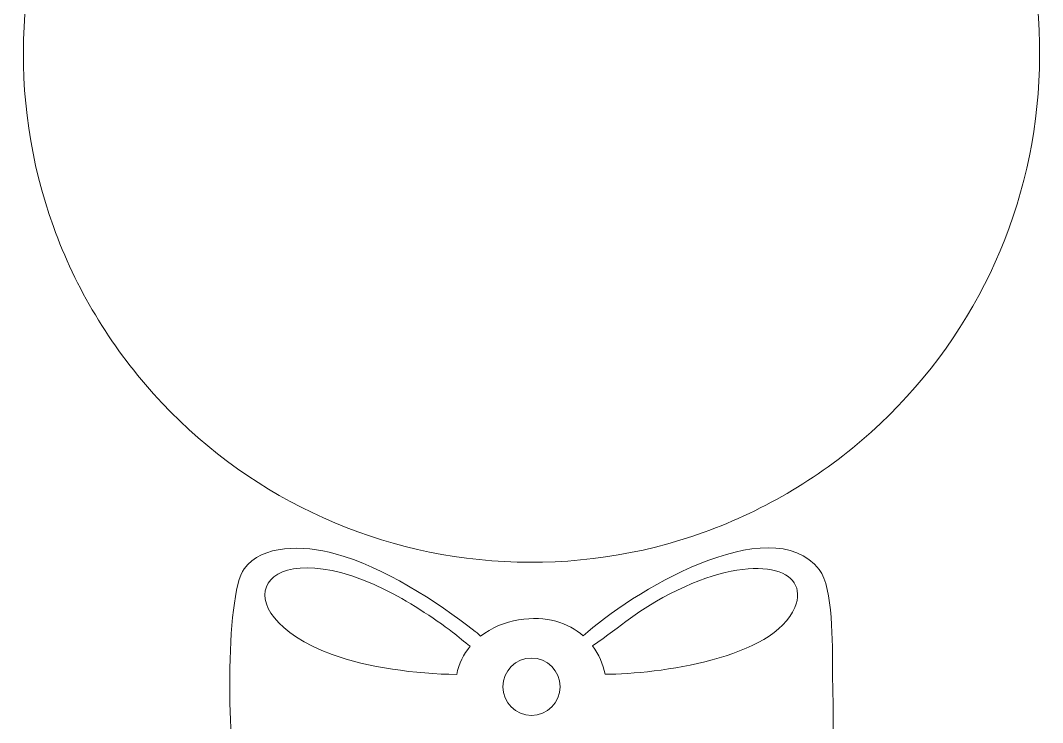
# Model space of a CAD drawing. Header units: centimetres. Extents: x -65.7 to 25, y -15 to 22.6.
# Drawn here: x -2.61 to 8.18, y -0.13 to 7.28 of the extents above; entities that cross this region are included whole.
import ezdxf

# ---------------------------------------------------------------- set-up
doc = ezdxf.new("R2010")
doc.units = ezdxf.units.CM
doc.header["$MEASUREMENT"] = 0
doc.layers.add('Capa 1', color=7, linetype='Continuous')

msp = doc.modelspace()

# ---------------------------------------------------------------- linework, layer by layer
at = {"layer": 'Capa 1', "lineweight": 9}
for points, knots in [([(2.4995, 1.56856), (1.07354, 1.64483), (-0.25136, 2.27863), (-1.20555, 3.34071), (-1.20555, 3.34071), (-1.66767, 3.85509), (-2.02771, 4.45486), (-2.26268, 5.10527), (-2.26268, 5.10527), (-2.50626, 5.77943), (-2.61049, 6.49778), (-2.57222, 7.21343), (-2.57222, 7.21343), (-2.49594, 8.6394), (-1.86213, 9.96432), (-0.80001, 10.91851), (-0.80001, 10.91851), (-0.39507, 11.28231), (0.06281, 11.58283), (0.55665, 11.80888), (0.55665, 11.80888), (0.18731, 11.74027), (-0.17669, 11.81646), (-0.30883, 12.08672), (-0.30883, 12.08672), (-0.4269, 12.32823), (-0.45566, 14.0573), (-0.24759, 14.33904), (-0.24759, 14.33904), (-0.05713, 14.59698), (0.37221, 14.58954), (0.7132, 14.49718), (0.7132, 14.49718), (1.22243, 14.35923), (1.77863, 14.0012), (2.19156, 13.67654), (2.19156, 13.67654), (2.22058, 13.65375), (2.23585, 13.64038), (2.24791, 13.62619), (2.24791, 13.62619), (2.36281, 13.71707), (2.50445, 13.77699), (2.64977, 13.80009), (2.64977, 13.80009), (2.94382, 13.84682), (3.17439, 13.76901), (3.33232, 13.62935), (3.33232, 13.62935), (3.81774, 14.07726), (5.30534, 14.98761), (5.82437, 14.32975), (5.82437, 14.32975), (5.97588, 14.1377), (5.96168, 13.53826), (5.96507, 13.25388), (5.96507, 13.25388), (5.97513, 12.40953), (6.08651, 11.62451), (5.01244, 11.81049), (5.01244, 11.81049), (5.67669, 11.50776), (6.27809, 11.06911), (6.77776, 10.51292), (6.77776, 10.51292), (7.23986, 9.99856), (7.59988, 9.39879), (7.83486, 8.7484), (7.83486, 8.7484), (8.07842, 8.07424), (8.18265, 7.3559), (8.14438, 6.64027), (8.14438, 6.64027), (8.0681, 5.21431), (7.4343, 3.88941), (6.3722, 2.93522), (6.3722, 2.93522), (5.85784, 2.4731), (5.25805, 2.11306), (4.60766, 1.87809), (4.60766, 1.87809), (3.9335, 1.63451), (3.21515, 1.53028), (2.4995, 1.56856)], [0, 0, 0, 0, 0.04545455, 0.04545455, 0.04545455, 0.04545455, 0.09090909, 0.09090909, 0.09090909, 0.09090909, 0.13636364, 0.13636364, 0.13636364, 0.13636364, 0.18181818, 0.18181818, 0.18181818, 0.18181818, 0.22727273, 0.22727273, 0.22727273, 0.22727273, 0.27272727, 0.27272727, 0.27272727, 0.27272727, 0.31818182, 0.31818182, 0.31818182, 0.31818182, 0.36363636, 0.36363636, 0.36363636, 0.36363636, 0.40909091, 0.40909091, 0.40909091, 0.40909091, 0.45454545, 0.45454545, 0.45454545, 0.45454545, 0.5, 0.5, 0.5, 0.5, 0.54545455, 0.54545455, 0.54545455, 0.54545455, 0.59090909, 0.59090909, 0.59090909, 0.59090909, 0.63636364, 0.63636364, 0.63636364, 0.63636364, 0.68181818, 0.68181818, 0.68181818, 0.68181818, 0.72727273, 0.72727273, 0.72727273, 0.72727273, 0.77272727, 0.77272727, 0.77272727, 0.77272727, 0.81818182, 0.81818182, 0.81818182, 0.81818182, 0.86363636, 0.86363636, 0.86363636, 0.86363636, 0.90909091, 0.90909091, 0.90909091, 0.90909091, 1, 1, 1, 1]), ([(2.4995, -11.27778), (1.07354, -11.20151), (-0.25136, -10.56771), (-1.20555, -9.50563), (-1.20555, -9.50563), (-1.66767, -8.99125), (-2.02771, -8.39148), (-2.26268, -7.74107), (-2.26268, -7.74107), (-2.50626, -7.06691), (-2.61049, -6.34856), (-2.57222, -5.63291), (-2.57222, -5.63291), (-2.49594, -4.20694), (-1.86213, -2.88202), (-0.80001, -1.92783), (-0.80001, -1.92783), (-0.39507, -1.56403), (0.06281, -1.26351), (0.55665, -1.03746), (0.55665, -1.03746), (0.18731, -1.10607), (-0.17669, -1.02988), (-0.30883, -0.75962), (-0.30883, -0.75962), (-0.4269, -0.51811), (-0.45566, 1.21096), (-0.24759, 1.4927), (-0.24759, 1.4927), (-0.05713, 1.75064), (0.37221, 1.7432), (0.7132, 1.65084), (0.7132, 1.65084), (1.22243, 1.51289), (1.77863, 1.15486), (2.19156, 0.8302), (2.19156, 0.8302), (2.22058, 0.80741), (2.23585, 0.79404), (2.24791, 0.77985), (2.24791, 0.77985), (2.36281, 0.87073), (2.50445, 0.93065), (2.64977, 0.95375), (2.64977, 0.95375), (2.94382, 1.00048), (3.17439, 0.92267), (3.33232, 0.78301), (3.33232, 0.78301), (3.81774, 1.23092), (5.30534, 2.14127), (5.82437, 1.48341), (5.82437, 1.48341), (5.97588, 1.29136), (5.96168, 0.69192), (5.96507, 0.40754), (5.96507, 0.40754), (5.97513, -0.43681), (6.08651, -1.22183), (5.01244, -1.03585), (5.01244, -1.03585), (5.67669, -1.33858), (6.27809, -1.77723), (6.77776, -2.33342), (6.77776, -2.33342), (7.23986, -2.84778), (7.59988, -3.44755), (7.83486, -4.09794), (7.83486, -4.09794), (8.07842, -4.7721), (8.18265, -5.49044), (8.14438, -6.20607), (8.14438, -6.20607), (8.0681, -7.63203), (7.4343, -8.95693), (6.3722, -9.91112), (6.3722, -9.91112), (5.85784, -10.37324), (5.25805, -10.73328), (4.60766, -10.96825), (4.60766, -10.96825), (3.9335, -11.21183), (3.21515, -11.31606), (2.4995, -11.27778)], [0, 0, 0, 0, 0.04545455, 0.04545455, 0.04545455, 0.04545455, 0.09090909, 0.09090909, 0.09090909, 0.09090909, 0.13636364, 0.13636364, 0.13636364, 0.13636364, 0.18181818, 0.18181818, 0.18181818, 0.18181818, 0.22727273, 0.22727273, 0.22727273, 0.22727273, 0.27272727, 0.27272727, 0.27272727, 0.27272727, 0.31818182, 0.31818182, 0.31818182, 0.31818182, 0.36363636, 0.36363636, 0.36363636, 0.36363636, 0.40909091, 0.40909091, 0.40909091, 0.40909091, 0.45454545, 0.45454545, 0.45454545, 0.45454545, 0.5, 0.5, 0.5, 0.5, 0.54545455, 0.54545455, 0.54545455, 0.54545455, 0.59090909, 0.59090909, 0.59090909, 0.59090909, 0.63636364, 0.63636364, 0.63636364, 0.63636364, 0.68181818, 0.68181818, 0.68181818, 0.68181818, 0.72727273, 0.72727273, 0.72727273, 0.72727273, 0.77272727, 0.77272727, 0.77272727, 0.77272727, 0.81818182, 0.81818182, 0.81818182, 0.81818182, 0.86363636, 0.86363636, 0.86363636, 0.86363636, 0.90909091, 0.90909091, 0.90909091, 0.90909091, 1, 1, 1, 1]), ([(1.99662, 0.37635), (1.56149, 0.3821), (1.05804, 0.45001), (0.68177, 0.58775), (0.68177, 0.58775), (-0.52362, 1.029), (-0.10295, 1.92675), (1.24125, 1.27172), (1.24125, 1.27172), (1.4596, 1.16531), (1.7599, 0.97096), (1.95246, 0.82257), (1.95246, 0.82257), (2.01107, 0.77738), (2.07897, 0.71646), (2.13874, 0.67408), (2.13874, 0.67408), (2.06855, 0.59029), (2.01792, 0.49021), (1.99662, 0.37635)], [0, 0, 0, 0, 0.16666667, 0.16666667, 0.16666667, 0.16666667, 0.33333333, 0.33333333, 0.33333333, 0.33333333, 0.5, 0.5, 0.5, 0.5, 0.66666667, 0.66666667, 0.66666667, 0.66666667, 1, 1, 1, 1]), ([(3.56378, 0.3784), (3.54196, 0.48537), (3.49687, 0.58826), (3.42993, 0.67733), (3.42993, 0.67733), (3.74843, 0.89525), (3.88096, 1.04826), (4.32812, 1.26697), (4.32812, 1.26697), (5.1543, 1.67105), (5.7363, 1.49544), (5.56668, 1.08426), (5.56668, 1.08426), (5.34465, 0.54602), (4.12503, 0.38067), (3.56378, 0.3784)], [0, 0, 0, 0, 0.2, 0.2, 0.2, 0.2, 0.4, 0.4, 0.4, 0.4, 0.6, 0.6, 0.6, 0.6, 1, 1, 1, 1]), ([(2.7861, 0.54985), (2.95314, 0.54985), (3.08856, 0.41443), (3.08856, 0.24739), (3.08856, 0.24739), (3.08856, 0.08036), (2.95314, -0.05507), (2.7861, -0.05507), (2.7861, -0.05507), (2.61905, -0.05507), (2.48364, 0.08036), (2.48364, 0.24739), (2.48364, 0.24739), (2.48364, 0.41443), (2.61905, 0.54985), (2.7861, 0.54985)], [0, 0, 0, 0, 0.2, 0.2, 0.2, 0.2, 0.4, 0.4, 0.4, 0.4, 0.6, 0.6, 0.6, 0.6, 1, 1, 1, 1])]:
    msp.add_open_spline(points, degree=3, knots=knots, dxfattribs=at)

doc.saveas('drawing.dxf')
